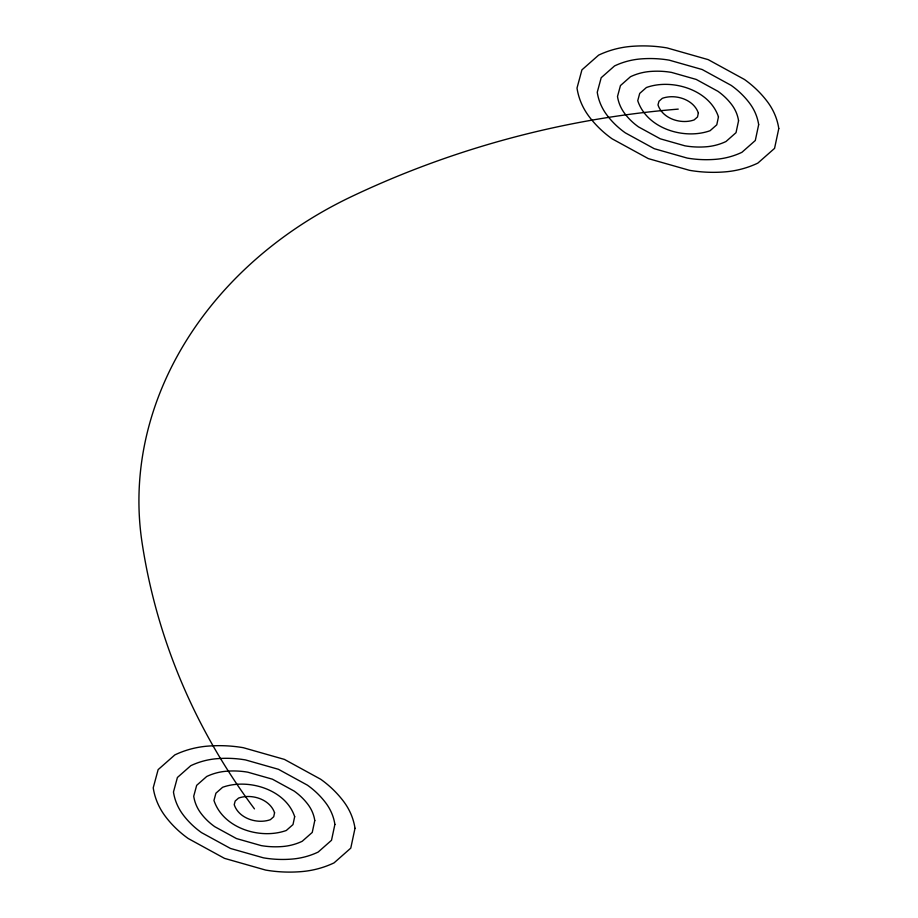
<?xml version="1.0" encoding="UTF-8"?>
<svg xmlns="http://www.w3.org/2000/svg" width="918" height="918" viewBox="0 0 918 918"><rect width="100%" height="100%" fill="white"/><g stroke="black" fill="none" stroke-linecap="round" stroke-linejoin="round"><path stroke-width="1.38" d="M254.458 808.884A802.929 682.407 -11.7 0 1 142.026 542.366A380.752 323.606 -11.7 0 1 351.399 196.647A802.929 682.407 -11.7 0 1 678.241 109.116M274.562 812.763L273.725 816.733L270.374 819.682C257.338 824.341 238.795 818.581 234.216 804.673L235.192 801.035L238.542 798.086C251.463 793.462 269.835 799.073 274.562 812.763M294.678 816.653L292.991 824.582L286.301 830.48C260.207 839.809 223.143 828.288 213.963 800.462L215.925 793.186L222.615 787.288C248.055 778.062 285.647 789.354 294.678 816.653M314.782 820.531L312.246 832.431L302.217 841.278A48.172 40.943 -11.7 0 1 282.606 846.522A75.448 64.122 -11.7 0 1 261.16 845.593L236.477 838.57L214.743 826.682A75.448 64.122 -11.7 0 1 200.881 813.222A51.156 43.479 -11.7 0 1 193.721 796.239L196.67 785.338L206.699 776.49A48.172 40.943 -11.7 0 1 226.31 771.235A75.448 64.122 -11.7 0 1 247.757 772.176L272.439 779.198L294.173 791.087A75.448 64.122 -11.7 0 1 308.035 804.535A48.172 40.943 -11.7 0 1 314.782 820.531M334.886 824.41L331.513 840.28L318.144 852.076A64.237 54.587 -11.7 0 1 291.993 859.076A100.601 85.5 -11.7 0 1 263.397 857.825L230.487 848.462L201.512 832.615A100.601 85.5 -11.7 0 1 183.015 814.668A68.207 57.972 -11.7 0 1 173.468 792.027L177.403 777.489L190.772 765.692A64.237 54.587 -11.7 0 1 216.923 758.693A100.601 85.5 -11.7 0 1 245.531 759.932L278.429 769.295L307.404 785.154A100.601 85.5 -11.7 0 1 325.901 803.089A64.237 54.587 -11.7 0 1 334.886 824.41M355.002 828.3L350.779 848.129L334.06 862.874A80.291 68.242 -11.7 0 1 301.379 871.618A125.755 106.878 -11.7 0 1 265.623 870.069L224.497 858.364L188.27 838.547A125.755 106.878 -11.7 0 1 165.16 816.113A85.259 72.465 -11.7 0 1 153.226 787.816L158.137 769.628L174.856 754.894A80.291 68.242 -11.7 0 1 207.537 746.139A125.755 106.878 -11.7 0 1 243.293 747.7L284.419 759.404L320.646 779.221A125.755 106.878 -11.7 0 1 343.757 801.644A80.291 68.242 -11.7 0 1 355.002 828.3M698.346 113.006L697.508 116.965L694.157 119.914C681.11 124.584 662.578 118.824 657.988 104.904L658.975 101.267L662.326 98.318C675.246 93.693 693.618 99.305 698.346 113.006M718.461 116.884L716.774 124.814L710.084 130.712C683.99 140.041 646.926 128.52 637.746 100.693L639.708 93.418L646.398 87.52C671.838 78.294 709.43 89.585 718.461 116.884M738.565 120.763L736.029 132.662L726 141.51A48.172 40.943 -11.7 0 1 706.39 146.765A75.448 64.122 -11.7 0 1 684.943 145.824L660.26 138.802L638.526 126.913A75.448 64.122 -11.7 0 1 624.665 113.465A51.156 43.479 -11.7 0 1 617.504 96.482L620.453 85.569L630.482 76.722A48.172 40.943 -11.7 0 1 650.093 71.478A75.448 64.122 -11.7 0 1 671.54 72.407L696.223 79.43L717.956 91.318A75.448 64.122 -11.7 0 1 731.818 104.778A48.172 40.943 -11.7 0 1 738.565 120.763M758.67 124.653L755.296 140.511L741.928 152.308A64.237 54.587 -11.7 0 1 715.776 159.307A100.601 85.5 -11.7 0 1 687.169 158.068L654.27 148.705L625.296 132.846A100.601 85.5 -11.7 0 1 606.798 114.911A68.207 57.972 -11.7 0 1 597.251 92.27L601.187 77.72L614.555 65.924A64.237 54.587 -11.7 0 1 640.707 58.924A100.601 85.5 -11.7 0 1 669.302 60.175L702.213 69.538L731.187 85.385A100.601 85.5 -11.7 0 1 749.685 103.332A64.237 54.587 -11.7 0 1 758.67 124.653M778.785 128.531L774.562 148.372L757.843 163.106A80.291 68.242 -11.7 0 1 725.163 171.861A125.755 106.878 -11.7 0 1 689.407 170.3L648.28 158.596L612.054 138.779A125.755 106.878 -11.7 0 1 588.943 116.356A85.259 72.465 -11.7 0 1 577.009 88.059L581.92 69.871L598.639 55.126A80.291 68.242 -11.7 0 1 631.32 46.382A125.755 106.878 -11.7 0 1 667.076 47.931L708.203 59.636L744.429 79.453A125.755 106.878 -11.7 0 1 767.54 101.887A80.291 68.242 -11.7 0 1 778.785 128.531"/></g></svg>
